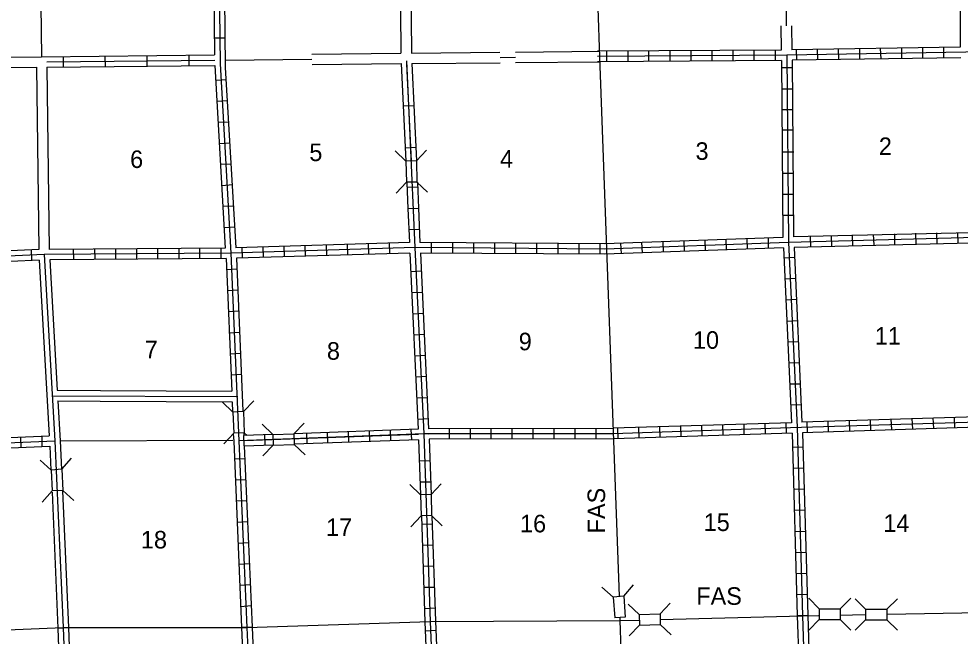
# Model space of a CAD drawing. Extents: x 1640401 to 2170926, y 15777135 to 16153493.
# Drawn here: x 1850299 to 1877118, y 15817608 to 15835187 of the extents above; entities that cross this region are included whole.
import ezdxf

# ---------------------------------------------------------------- set-up
doc = ezdxf.new("R2010")
doc.units = 0
for name, color, linetype in [('L10', 7, 'Continuous'), ('L11', 7, 'Continuous'), ('L13', 7, 'Continuous'), ('L14', 7, 'Continuous'), ('L18', 7, 'Continuous'), ('L21', 7, 'Continuous'), ('L4', 7, 'Continuous'), ('L8', 7, 'Continuous'), ('L9', 7, 'Continuous')]:
    doc.layers.add(name, color=color, linetype=linetype)

msp = doc.modelspace()

# ---------------------------------------------------------------- linework, layer by layer
at = {"layer": 'L10'}
for points in [[(1850877, 15828315), (1851167, 15823315)], [(1851178, 15828326), (1851394, 15824609)], [(1851394, 15824609), (1852623, 15824602)], [(1852623, 15824602), (1856363, 15824582)], [(1851410, 15824308), (1852612, 15824302)], [(1851410, 15824308), (1851479, 15823173)], [(1852612, 15824302), (1856378, 15824282)]]:
    msp.add_lwpolyline(points, dxfattribs=at)
at = {"layer": 'L11'}
for p, q in [((1845829, 15834059), (1850944, 15834110)), ((1858650, 15834186), (1861183, 15834211)), ((1861483, 15834214), (1864007, 15834239)), ((1864447, 15834243), (1866849, 15834267)), ((1845833, 15833759), (1850798, 15833808)), ((1858653, 15833886), (1861190, 15833911)), ((1861491, 15833914), (1864008, 15833939)), ((1864448, 15833943), (1866852, 15833967))]:
    msp.add_line(p, q, dxfattribs=at)
for points in [[(1861442, 15839108), (1861483, 15834214)], [(1861146, 15839097), (1861183, 15834211)], [(1872011, 15834985), (1872017, 15834298)], [(1872312, 15834985), (1872318, 15834308)], [(1850798, 15833808), (1850867, 15828617)], [(1851098, 15833811), (1851167, 15828622)], [(1851183, 15823014), (1851210, 15822338)], [(1851479, 15823173), (1851510, 15822349)], [(1851246, 15821710), (1851410, 15817840)], [(1851542, 15821747), (1851711, 15817856)]]:
    msp.add_lwpolyline(points, dxfattribs=at)
at = {"layer": 'L13'}
for p, q in [((1856178, 15834011), (1858651, 15834036)), ((1864008, 15834089), (1864448, 15834093))]:
    msp.add_line(p, q, dxfattribs=at)
for points in [[(1850808, 15844430), (1850944, 15834110)], [(1872121, 15839332), (1872162, 15834985)], [(1851484, 15823173), (1856400, 15823189)]]:
    msp.add_lwpolyline(points, dxfattribs=at)
at = {"layer": 'L18'}
for p, q in [((1861326, 15831135), (1861019, 15831425)), ((1861627, 15831140), (1861917, 15831452)), ((1861627, 15831140), (1861326, 15831135)), ((1861326, 15831135), (1861342, 15830533)), ((1861627, 15831140), (1861642, 15830538)), ((1861342, 15830533), (1861046, 15830227)), ((1861642, 15830538), (1861342, 15830533)), ((1861642, 15830538), (1861943, 15830248)), ((1856400, 15823991), (1856093, 15824282)), ((1856701, 15824002), (1856996, 15824308)), ((1856701, 15824002), (1856400, 15823991)), ((1856400, 15823991), (1856421, 15823389)), ((1856701, 15824002), (1856716, 15823400)), ((1857535, 15823351), (1857229, 15823641)), ((1858137, 15823367), (1858427, 15823673)), ((1856421, 15823389), (1856136, 15823083)), ((1856716, 15823400), (1856421, 15823389)), ((1856716, 15823400), (1856801, 15823326)), ((1857535, 15823351), (1858137, 15823367)), ((1857535, 15823351), (1857545, 15823050)), ((1858137, 15823367), (1858142, 15823066)), ((1857545, 15823050), (1857250, 15822744)), ((1857545, 15823050), (1858142, 15823066)), ((1858142, 15823066), (1858453, 15822776)), ((1851220, 15822338), (1850903, 15822624)), ((1851521, 15822360), (1851801, 15822676)), ((1851521, 15822360), (1851220, 15822338)), ((1851220, 15822338), (1851252, 15821742)), ((1851521, 15822360), (1851553, 15821758)), ((1862044, 15821641), (1862334, 15821948)), ((1851252, 15821742), (1850967, 15821425)), ((1851553, 15821758), (1851252, 15821742)), ((1851553, 15821758), (1851870, 15821473)), ((1861743, 15821631), (1861437, 15821927)), ((1862044, 15821641), (1861743, 15821631)), ((1861743, 15821631), (1861759, 15821034)), ((1862044, 15821641), (1862060, 15821040)), ((1861759, 15821034), (1861463, 15820723)), ((1862060, 15821040), (1861759, 15821034)), ((1862060, 15821040), (1862361, 15820749)), ((1867234, 15818722), (1866912, 15819001)), ((1867535, 15818748), (1867809, 15819065)), ((1867535, 15818748), (1867234, 15818722)), ((1867234, 15818722), (1867276, 15818125)), ((1867535, 15818748), (1867577, 15818151)), ((1867968, 15818225), (1867661, 15818516)), ((1868570, 15818241), (1868860, 15818547)), ((1873100, 15818384), (1872804, 15818685)), ((1873702, 15818384), (1874003, 15818685)), ((1874425, 15818373), (1874124, 15818674)), ((1875027, 15818373), (1875328, 15818674)), ((1867968, 15818225), (1868570, 15818241)), ((1867968, 15818225), (1867978, 15817924)), ((1868570, 15818241), (1868575, 15817940)), ((1873100, 15818384), (1873100, 15818083)), ((1873100, 15818384), (1873702, 15818384)), ((1873702, 15818384), (1873702, 15818083)), ((1874425, 15818373), (1874425, 15818072)), ((1874425, 15818373), (1875027, 15818373)), ((1875027, 15818373), (1875027, 15818072)), ((1867577, 15818151), (1867276, 15818125)), ((1867978, 15817924), (1867683, 15817618)), ((1867978, 15817924), (1868575, 15817940)), ((1868575, 15817940), (1868886, 15817650)), ((1873100, 15818083), (1872804, 15817782)), ((1873100, 15818083), (1873702, 15818083)), ((1873702, 15818083), (1874003, 15817782)), ((1874425, 15818072), (1874124, 15817776)), ((1874425, 15818072), (1875027, 15818072)), ((1875027, 15818072), (1875328, 15817776))]:
    msp.add_line(p, q, dxfattribs=at)
at = {"layer": 'L4'}
for points in [[(1866851, 15834106), (1866801, 15835491)], [(1867408, 15818743), (1866851, 15834106)], [(1868575, 15818083), (1872625, 15818188), (1873084, 15818199)], [(1873686, 15818209), (1874409, 15818225)], [(1875037, 15818231), (1881959, 15818357)], [(1843775, 15817692), (1846310, 15817639), (1851563, 15817850), (1856796, 15817856), (1862017, 15818025), (1867434, 15818051)], [(1867434, 15818051), (1867434, 15818130)], [(1867434, 15818051), (1867978, 15818067)], [(1867461, 15817222), (1867434, 15818051)]]:
    msp.add_lwpolyline(points, dxfattribs=at)
at = {"layer": 'L8'}
for p, q in [((1856178, 15834641), (1855877, 15834641)), ((1867646, 15834277), (1867646, 15833976)), ((1868242, 15834277), (1868242, 15833976)), ((1868844, 15834282), (1868844, 15833981)), ((1869446, 15834282), (1869446, 15833981)), ((1870043, 15834292), (1870043, 15833992)), ((1870645, 15834298), (1870645, 15833997)), ((1871241, 15834298), (1871241, 15833997)), ((1871843, 15834297), (1871843, 15833996)), ((1872445, 15834310), (1872451, 15834009)), ((1873042, 15834319), (1873053, 15834019)), ((1873644, 15834329), (1873655, 15834028)), ((1874246, 15834338), (1874251, 15834037)), ((1874842, 15834347), (1874853, 15834046)), ((1875444, 15834366), (1875444, 15834065)), ((1876046, 15834382), (1876046, 15834081)), ((1876643, 15834393), (1876643, 15834092)), ((1867044, 15834266), (1867044, 15833965)), ((1872329, 15833791), (1872028, 15833791)), ((1856210, 15833448), (1855909, 15833432)), ((1872334, 15833189), (1872033, 15833189)), ((1856246, 15832851), (1855946, 15832835)), ((1872345, 15832592), (1872044, 15832592)), ((1856278, 15832249), (1855977, 15832233)), ((1872350, 15832017), (1872054, 15832017)), ((1856320, 15831647), (1856019, 15831631)), ((1872376, 15831388), (1872075, 15831388)), ((1856352, 15831051), (1856051, 15831035)), ((1872361, 15830781), (1872060, 15830781)), ((1856384, 15830459), (1856088, 15830433)), ((1872361, 15830185), (1872060, 15830185)), ((1856421, 15829857), (1856120, 15829841)), ((1861384, 15829789), (1861685, 15829799)), ((1872366, 15829583), (1872070, 15829583)), ((1856452, 15829255), (1856151, 15829239)), ((1861410, 15829192), (1861711, 15829197)), ((1871062, 15828632), (1871051, 15828933)), ((1871658, 15828659), (1871653, 15828949)), ((1872862, 15828701), (1872852, 15829002)), ((1873459, 15828717), (1873454, 15829018)), ((1874061, 15828733), (1874050, 15829034)), ((1874663, 15828748), (1874652, 15829049)), ((1875259, 15828764), (1875254, 15829065)), ((1875861, 15828780), (1875851, 15829081)), ((1876458, 15828791), (1876452, 15829092)), ((1877060, 15828807), (1877049, 15829107)), ((1854261, 15828347), (1854261, 15828648)), ((1854863, 15828358), (1854863, 15828659)), ((1855460, 15828358), (1855460, 15828659)), ((1856062, 15828368), (1856062, 15828664)), ((1856669, 15828374), (1856658, 15828675)), ((1857271, 15828389), (1857260, 15828690)), ((1857867, 15828416), (1857862, 15828706)), ((1858469, 15828432), (1858459, 15828733)), ((1859071, 15828447), (1859061, 15828748)), ((1859668, 15828469), (1859663, 15828764)), ((1860270, 15828484), (1860259, 15828780)), ((1860866, 15828500), (1860861, 15828801)), ((1862060, 15828527), (1862060, 15828822)), ((1862661, 15828516), (1862661, 15828817)), ((1863258, 15828506), (1863258, 15828807)), ((1863860, 15828506), (1863860, 15828807)), ((1864462, 15828500), (1864462, 15828801)), ((1865059, 15828500), (1865059, 15828801)), ((1865660, 15828490), (1865660, 15828791)), ((1866262, 15828490), (1866262, 15828791)), ((1866859, 15828484), (1866859, 15828780)), ((1867466, 15828500), (1867450, 15828801)), ((1868068, 15828527), (1868052, 15828822)), ((1868670, 15828543), (1868654, 15828843)), ((1869267, 15828564), (1869251, 15828865)), ((1869858, 15828590), (1869853, 15828891)), ((1870460, 15828606), (1870449, 15828907)), ((1850671, 15828310), (1850660, 15828606)), ((1851869, 15828331), (1851859, 15828632)), ((1852471, 15828331), (1852461, 15828632)), ((1853063, 15828342), (1853063, 15828643)), ((1853659, 15828342), (1853659, 15828643)), ((1872392, 15828389), (1872102, 15828374)), ((1856510, 15828057), (1856210, 15828041)), ((1861468, 15827993), (1861769, 15828009)), ((1872429, 15827793), (1872128, 15827777)), ((1856537, 15827460), (1856236, 15827439)), ((1861495, 15827391), (1861796, 15827407)), ((1872450, 15827191), (1872149, 15827175)), ((1856558, 15826858), (1856262, 15826842)), ((1861526, 15826790), (1861827, 15826805)), ((1872487, 15826589), (1872186, 15826573)), ((1856584, 15826256), (1856283, 15826240)), ((1861553, 15826193), (1861854, 15826209)), ((1872508, 15825992), (1872207, 15825982)), ((1856611, 15825660), (1856310, 15825638)), ((1861579, 15825591), (1861875, 15825607)), ((1872545, 15825390), (1872244, 15825385)), ((1856637, 15825058), (1856342, 15825042)), ((1861611, 15824989), (1861912, 15825010)), ((1872566, 15824788), (1872271, 15824783)), ((1861637, 15824392), (1861933, 15824408)), ((1872593, 15824197), (1872292, 15824181)), ((1876368, 15823526), (1876352, 15823822)), ((1876970, 15823542), (1876954, 15823843)), ((1861669, 15823790), (1861970, 15823806)), ((1868570, 15823268), (1868559, 15823563)), ((1869166, 15823289), (1869161, 15823590)), ((1869768, 15823310), (1869758, 15823606)), ((1870370, 15823326), (1870360, 15823627)), ((1870967, 15823347), (1870961, 15823648)), ((1871569, 15823368), (1871558, 15823664)), ((1872170, 15823389), (1872160, 15823690)), ((1872767, 15823405), (1872762, 15823706)), ((1873369, 15823426), (1873358, 15823722)), ((1873971, 15823447), (1873960, 15823748)), ((1874568, 15823474), (1874562, 15823764)), ((1875169, 15823490), (1875154, 15823790)), ((1875766, 15823505), (1875750, 15823806)), ((1850370, 15822983), (1850359, 15823284)), ((1850967, 15823009), (1850961, 15823310)), ((1857535, 15823352), (1856711, 15823322)), ((1856722, 15823023), (1856711, 15823321)), ((1861685, 15823350), (1856716, 15823172)), ((1857318, 15823044), (1857307, 15823343)), ((1861679, 15823500), (1858137, 15823373)), ((1858510, 15823087), (1858500, 15823385)), ((1859107, 15823109), (1859096, 15823407)), ((1859703, 15823130), (1859692, 15823428)), ((1860299, 15823151), (1860288, 15823449)), ((1860895, 15823173), (1860885, 15823471)), ((1861492, 15823194), (1861481, 15823492)), ((1862567, 15823218), (1862566, 15823516)), ((1863164, 15823219), (1863163, 15823517)), ((1863760, 15823220), (1863760, 15823519)), ((1864357, 15823222), (1864356, 15823520)), ((1864953, 15823223), (1864953, 15823521)), ((1865550, 15823224), (1865549, 15823522)), ((1866147, 15823225), (1866146, 15823523)), ((1866743, 15823226), (1866743, 15823525)), ((1867371, 15823231), (1867361, 15823532)), ((1867968, 15823247), (1867962, 15823548)), ((1857545, 15823050), (1856717, 15823020)), ((1861685, 15823199), (1858142, 15823072)), ((1872646, 15822993), (1872345, 15822983)), ((1856743, 15822655), (1856442, 15822650)), ((1861711, 15822597), (1862012, 15822608)), ((1872662, 15822391), (1872361, 15822381)), ((1856769, 15822059), (1856468, 15822048)), ((1861738, 15822001), (1862033, 15822006)), ((1872677, 15821789), (1872376, 15821784)), ((1856796, 15821457), (1856495, 15821451)), ((1872693, 15821193), (1872392, 15821182)), ((1856817, 15820860), (1856521, 15820849)), ((1861774, 15820797), (1862075, 15820807)), ((1872709, 15820591), (1872408, 15820580)), ((1856843, 15820263), (1856542, 15820248)), ((1861796, 15820200), (1862091, 15820205)), ((1872725, 15819989), (1872429, 15819984)), ((1856870, 15819667), (1856569, 15819651)), ((1861817, 15819598), (1862112, 15819609)), ((1872746, 15819392), (1872445, 15819382)), ((1856896, 15819065), (1856595, 15819049)), ((1861838, 15819001), (1862134, 15819007)), ((1872762, 15818790), (1872461, 15818785)), ((1856917, 15818468), (1856621, 15818447)), ((1861854, 15818400), (1862155, 15818410)), ((1872477, 15818183), (1872778, 15818199)), ((1872778, 15818199), (1872477, 15818183)), ((1851410, 15817840), (1851711, 15817856)), ((1856642, 15817850), (1856943, 15817866)), ((1856943, 15817866), (1856642, 15817850)), ((1862176, 15817766), (1861875, 15817750))]:
    msp.add_line(p, q, dxfattribs=at)
for points in [[(1855893, 15844515), (1855967, 15839192), (1856035, 15833907), (1856342, 15828516), (1856569, 15823167), (1856796, 15817856)], [(1877112, 15839441), (1877118, 15834382)], [(1855835, 15837793), (1855876, 15834159)], [(1856136, 15837809), (1856181, 15833800)], [(1882646, 15834366), (1877276, 15834240), (1872176, 15834155), (1866785, 15834118)], [(1872017, 15834298), (1866785, 15834266)], [(1877118, 15834382), (1872318, 15834308)], [(1872176, 15834155), (1872229, 15828822), (1872477, 15823558), (1872625, 15818188)], [(1877134, 15834081), (1872329, 15834007)], [(1855881, 15833859), (1856178, 15828659)], [(1856181, 15833800), (1856479, 15828664)], [(1861342, 15833992), (1861584, 15828675), (1861838, 15823368), (1862017, 15818025)], [(1872028, 15833997), (1866785, 15833965)], [(1872028, 15833997), (1872070, 15828960)], [(1872329, 15834007), (1872366, 15828975)], [(1861384, 15829789), (1861426, 15828817)], [(1861685, 15829799), (1861727, 15828817)], [(1882820, 15829023), (1877577, 15828965), (1872229, 15828822), (1866991, 15828632), (1861584, 15828675), (1856342, 15828516), (1851019, 15828474), (1845872, 15828242)], [(1872070, 15828960), (1866991, 15828780), (1861727, 15828817)], [(1877419, 15829097), (1872366, 15828975)], [(1856178, 15828659), (1851167, 15828622)], [(1861426, 15828817), (1856479, 15828664)], [(1872086, 15828664), (1866991, 15828484), (1861738, 15828516)], [(1872086, 15828664), (1872308, 15823685)], [(1877424, 15828801), (1872387, 15828675)], [(1872387, 15828675), (1872609, 15823701)], [(1850867, 15828617), (1846009, 15828389)], [(1861437, 15828516), (1856500, 15828368)], [(1861437, 15828516), (1861679, 15823500)], [(1861738, 15828516), (1861970, 15823516)], [(1850877, 15828315), (1846030, 15828088)], [(1856204, 15828358), (1851178, 15828326)], [(1856204, 15828358), (1856363, 15824582)], [(1856500, 15828368), (1856685, 15824018)], [(1856378, 15824282), (1856384, 15823991)], [(1877609, 15823849), (1872609, 15823701)], [(1883010, 15823685), (1877635, 15823706), (1872287, 15823542), (1867218, 15823373), (1861838, 15823368), (1856569, 15823167)], [(1872308, 15823685), (1867235, 15823527)], [(1877625, 15823558), (1872625, 15823400)], [(1846236, 15823099), (1851167, 15823315)], [(1856410, 15823368), (1856421, 15823157), (1856642, 15817850)], [(1856711, 15823384), (1856711, 15823326)], [(1867235, 15823526), (1861970, 15823516)], [(1867235, 15823376), (1861970, 15823366)], [(1872329, 15823384), (1867246, 15823226)], [(1872329, 15823384), (1872477, 15818183)], [(1872625, 15823400), (1872778, 15818199)], [(1840771, 15823014), (1846093, 15822951), (1851326, 15823173)], [(1846246, 15822808), (1851183, 15823014)], [(1856716, 15823025), (1856943, 15817866)], [(1861685, 15823199), (1861743, 15821631)], [(1867246, 15823226), (1861986, 15823215)], [(1861986, 15823215), (1862044, 15821641)], [(1861769, 15821024), (1861870, 15818014)], [(1862070, 15821034), (1862170, 15818030)], [(1872625, 15818188), (1872794, 15812882), (1872962, 15807575), (1873084, 15805516), (1873179, 15802876)], [(1872778, 15818199), (1872820, 15816916)], [(1861870, 15818014), (1862075, 15812914)], [(1862017, 15818025), (1862234, 15812776), (1862493, 15807475), (1862725, 15802776)], [(1862170, 15818030), (1862376, 15812924)], [(1872477, 15818183), (1872519, 15816900)], [(1851410, 15817840), (1851595, 15812723)], [(1851563, 15817850), (1851759, 15812581), (1851986, 15807222), (1852170, 15802660)], [(1851711, 15817856), (1851896, 15812734)], [(1856642, 15817850), (1856859, 15812776)], [(1856796, 15817856), (1857028, 15812634), (1857287, 15807290), (1857461, 15802707)], [(1856943, 15817866), (1857160, 15812782)]]:
    msp.add_lwpolyline(points, dxfattribs=at)
at = {"layer": 'L9'}
for p, q in [((1850944, 15834110), (1855876, 15834159)), ((1851097, 15833961), (1855880, 15834009)), ((1851571, 15833812), (1851568, 15834111)), ((1852764, 15833824), (1852761, 15834122)), ((1853957, 15833836), (1853954, 15834134)), ((1855151, 15833848), (1855148, 15834146)), ((1851098, 15833811), (1855881, 15833859)), ((1861250, 15832707), (1861548, 15832722)), ((1861309, 15831516), (1861607, 15831530)), ((1861363, 15830391), (1861658, 15830401)), ((1861685, 15823350), (1856716, 15823172))]:
    msp.add_line(p, q, dxfattribs=at)
for points in [[(1861190, 15833911), (1861326, 15831135)], [(1861341, 15833907), (1861477, 15831133)], [(1861491, 15833914), (1861627, 15831140)], [(1861653, 15830533), (1861685, 15829799)], [(1861352, 15830517), (1861384, 15829789)], [(1851019, 15828474), (1851326, 15823173), (1851563, 15817850)], [(1851252, 15824456), (1856537, 15824435)], [(1861970, 15823366), (1867235, 15823376)]]:
    msp.add_lwpolyline(points, dxfattribs=at)

# ---------------------------------------------------------------- texts
at = {"layer": 'L14'}
for s, p in [('5', (1858575, 15831135)), ('3', (1869578, 15831172)), ('2', (1874800, 15831309)), ('6', (1853469, 15830940)), ('4', (1864008, 15830950)), ('9', (1864541, 15825749)), ('10', (1869504, 15825792)), ('11', (1874684, 15825908)), ('7', (1853886, 15825522)), ('8', (1859076, 15825480)), ('17', (1859050, 15820459)), ('16', (1864578, 15820564)), ('15', (1869810, 15820601)), ('14', (1874927, 15820575)), ('18', (1853776, 15820105))]:
    msp.add_text(s, height=500, rotation=360, dxfattribs=at).set_placement(p)
at = {"layer": 'L21'}
for rotation, p in [(90, (1867002, 15820533)), (360, (1869599, 15818500))]:
    msp.add_text('FAS', height=500, rotation=rotation, dxfattribs=at).set_placement(p)

doc.saveas('drawing.dxf')
